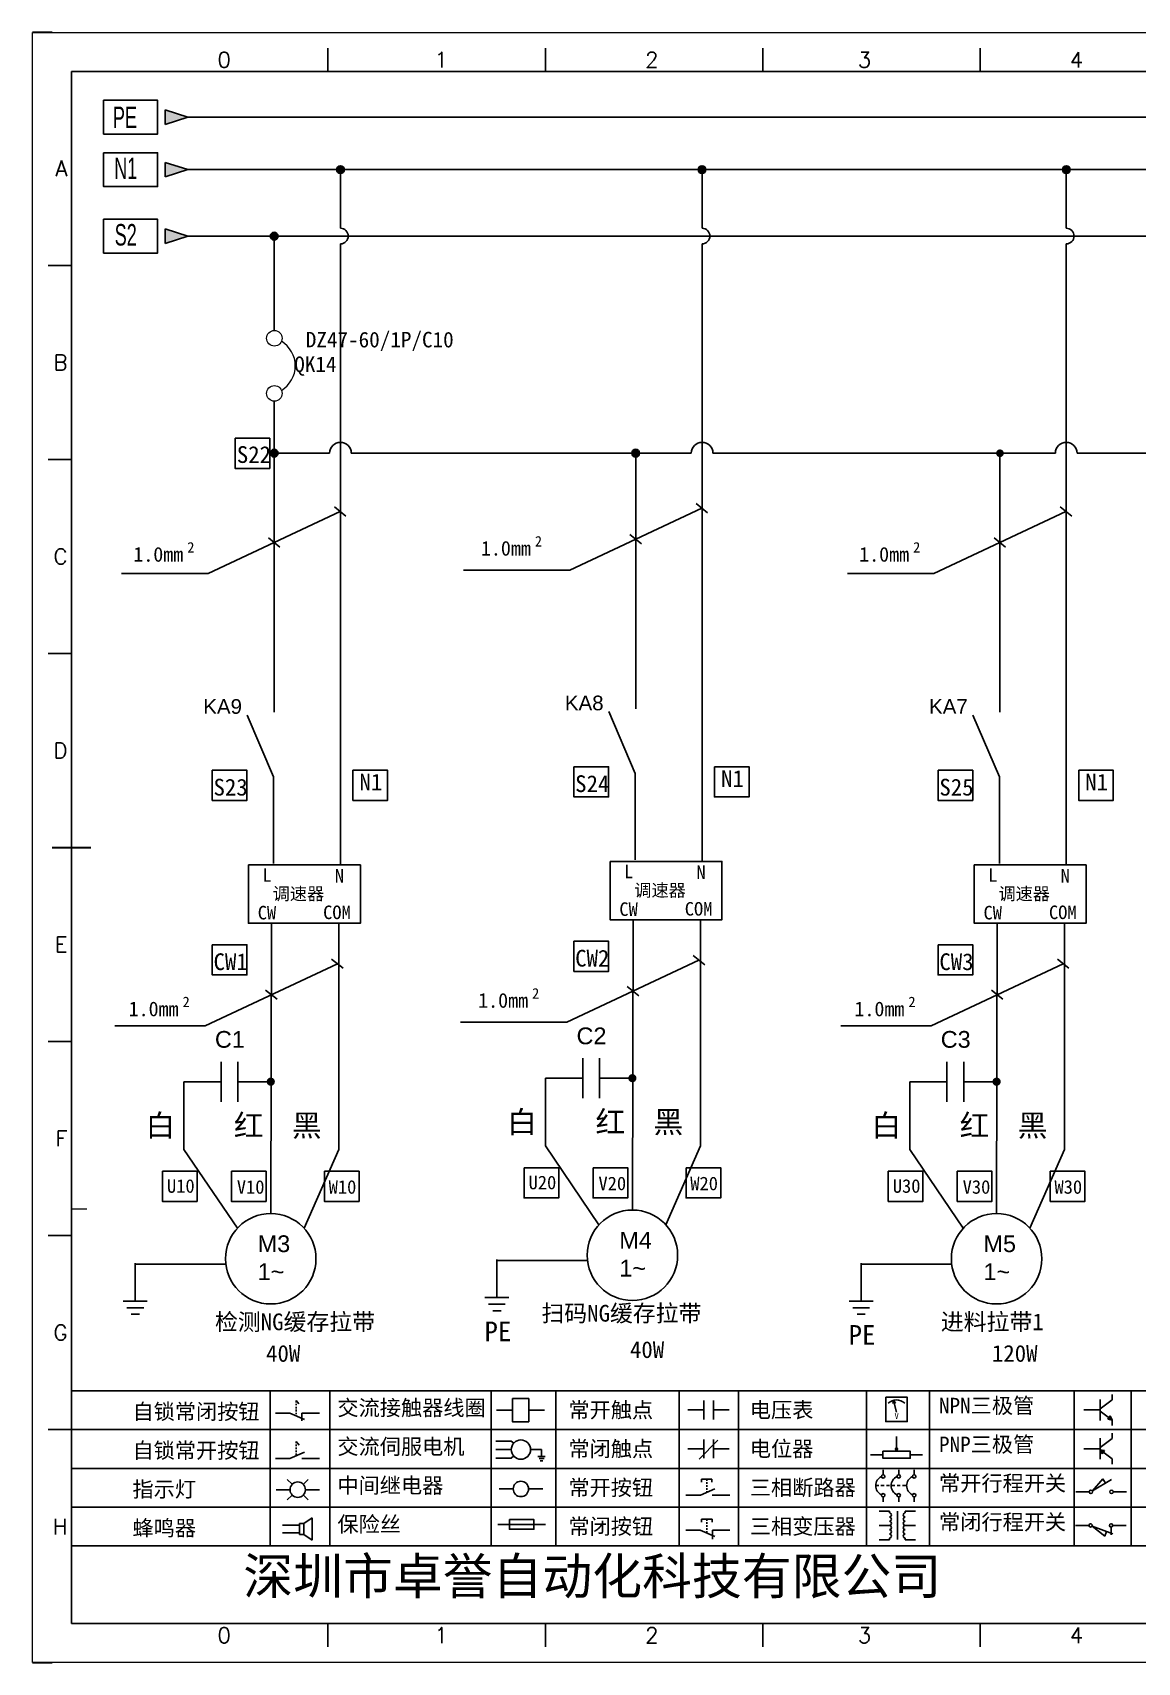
# Model space of a CAD drawing. Header units: millimetres. Extents: x -300 to 54435, y -106 to 60527.
# Drawn here: x 1204.8 to 1347.1, y 1904.7 to 2114.7 of the extents above; entities that cross this region are included whole.
import ezdxf
from ezdxf.enums import TextEntityAlignment as Align

# ---------------------------------------------------------------- set-up
doc = ezdxf.new("R2010")
doc.units = ezdxf.units.MM
for name, color, linetype in [('AE_BOR', 1, 'Continuous'), ('MISC', 2, 'Continuous'), ('主图', 7, 'Continuous')]:
    doc.layers.add(name, color=color, linetype=linetype)
doc.layers.add('元件', color=4, linetype='Continuous', lineweight=25)
doc.styles.get("Standard").update_dxf_attribs({"font": ''})
doc.styles.add('WD', font='romans.shx', dxfattribs={"width": 0.8, "bigfont": 'gbcbig.shx'})
doc.styles.add('样式 0', font='')
doc.styles.add('样式 8', font='arial.ttf', dxfattribs={"width": 0.6, "height": 2.5})
doc.styles.add('汉字', font='')
doc.styles.get('Standard').set_extended_font_data('SimSun')
doc.styles.get('样式 0').set_extended_font_data('KaiTi_GB2312')
doc.styles.get('汉字').set_extended_font_data('新宋体')

# ---------------------------------------------------------------- blocks, each defined once
blk = doc.blocks.new('*U4')
at = {"linetype": 'ByBlock'}
for p, q in [((-1909.23, -780.45), (-1909.23, -780.67)), ((-1909.23, -780.45), (-1908.92, -780.84)), ((-1909.23, -780.84), (-1909.23, -781.05)), ((-1911.92, -782.07), (-1910.06, -782.07)), ((-1910.06, -782.07), (-1908.18, -782.88)), ((-1909.23, -781.23), (-1909.23, -781.44)), ((-1909.23, -781.61), (-1909.23, -781.83)), ((-1909.23, -782), (-1909.23, -782.21)), ((-1909.23, -782.38), (-1909.23, -782.43)), ((-1908.52, -783.07), (-1908.52, -782.07)), ((-1906.25, -782.07), (-1908.52, -782.07))]:
    blk.add_line(p, q, dxfattribs=at)
blk = doc.blocks.new('*U6')
at = {"linetype": 'ByBlock'}
for p, q in [((-1908.88, -791.17), (-1909.23, -790.71)), ((-1909.23, -790.71), (-1909.23, -790.92)), ((-1909.23, -791.09), (-1909.23, -791.31)), ((-1909.23, -791.48), (-1909.23, -791.69)), ((-1911.92, -792.89), (-1910.06, -792.89)), ((-1910.06, -792.89), (-1908.18, -792.08)), ((-1909.23, -791.86), (-1909.23, -792.08)), ((-1909.23, -792.25), (-1909.23, -792.47)), ((-1906.25, -792.89), (-1908.52, -792.89))]:
    blk.add_line(p, q, dxfattribs=at)
blk = doc.blocks.new('蜂鸣器')
at = {"linetype": 'ByBlock'}
for p, q in [((-1907.17, -795.53), (-1908.25, -796.26)), ((-1907.17, -795.53), (-1907.17, -798.41)), ((-1908.8, -796.48), (-1911.01, -796.48)), ((-1908.8, -797.46), (-1911.01, -797.46)), ((-1908.25, -796.26), (-1908.8, -796.26)), ((-1908.8, -797.68), (-1908.8, -796.26)), ((-1908.25, -797.68), (-1908.8, -797.68)), ((-1908.25, -797.68), (-1908.25, -796.26)), ((-1907.17, -798.41), (-1908.25, -797.68))]:
    blk.add_line(p, q, dxfattribs=at)
blk = doc.blocks.new('指示灯')
at = {"linetype": 'ByBlock'}
for p, q in [((-1854.25, -776.92), (-1856.06, -776.92)), ((-1854.62, -775.59), (-1853.97, -776.23)), ((-1851.9, -775.59), (-1852.54, -776.23)), ((-1852.26, -776.92), (-1850.45, -776.92)), ((-1854.62, -778.25), (-1853.97, -777.61)), ((-1851.9, -778.25), (-1852.54, -777.61))]:
    blk.add_line(p, q, dxfattribs=at)
blk.add_circle((-1853.26, -776.92), 0.992, dxfattribs=at)
blk = doc.blocks.new('交流接触器线圈')
at = {"linetype": 'ByBlock'}
for p, q in [((-1880.82, -781.77), (-1882.87, -781.77)), ((-1878.72, -781.77), (-1876.67, -781.77))]:
    blk.add_line(p, q, dxfattribs=at)
blk.add_lwpolyline([(-1880.82, -780.28), (-1878.72, -780.28), (-1878.72, -783.26), (-1880.82, -783.26)], close=True, dxfattribs=at)
blk = doc.blocks.new('交流伺服电机')
at = {"linetype": 'ByBlock'}
for p, q in [((-1880.97, -785.75), (-1882.94, -785.75)), ((-1880.97, -786.85), (-1882.94, -786.85)), ((-1880.97, -785.75), (-1880.65, -786.03)), ((-1878.49, -786.85), (-1877.07, -786.85)), ((-1877.07, -786.85), (-1877.07, -787.72)), ((-1880.97, -787.94), (-1882.94, -787.94)), ((-1880.97, -787.94), (-1880.65, -787.67)), ((-1877.54, -787.72), (-1876.59, -787.72)), ((-1877.38, -788.01), (-1876.75, -788.01)), ((-1877.23, -788.29), (-1876.9, -788.29))]:
    blk.add_line(p, q, dxfattribs=at)
blk.add_circle((-1879.73, -786.85), 1.24, dxfattribs=at)
blk = doc.blocks.new('中间继电器')
at = {"linetype": 'ByBlock'}
for p, q in [((-1880.72, -791.92), (-1882.54, -791.92)), ((-1878.74, -791.92), (-1876.92, -791.92))]:
    blk.add_line(p, q, dxfattribs=at)
blk.add_circle((-1879.73, -791.92), 0.992, dxfattribs=at)
blk = doc.blocks.new('保险丝')
at = {"linetype": 'ByBlock'}
blk.add_line((-1882.72, -796.49), (-1876.55, -796.49), dxfattribs=at)
blk.add_lwpolyline([(-1881.2, -795.86), (-1878.06, -795.86), (-1878.06, -797.12), (-1881.2, -797.12)], close=True, dxfattribs=at)
blk = doc.blocks.new('常开按钮')
at = {"linetype": 'ByBlock'}
for p, q in [((-1910.06, -787.73), (-1908.18, -786.93)), ((-1909.9, -785.68), (-1908.56, -785.68)), ((-1909.9, -785.68), (-1909.9, -786.07)), ((-1909.23, -785.68), (-1909.23, -785.89)), ((-1909.23, -786.06), (-1909.23, -786.28)), ((-1909.23, -786.45), (-1909.23, -786.67)), ((-1909.23, -786.84), (-1909.23, -787.05)), ((-1909.23, -787.22), (-1909.23, -787.38)), ((-1908.56, -785.68), (-1908.56, -786.07)), ((-1911.92, -787.73), (-1910.06, -787.73)), ((-1906.25, -787.73), (-1908.52, -787.73))]:
    blk.add_line(p, q, dxfattribs=at)
blk = doc.blocks.new('常开触点')
at = {"linetype": 'ByBlock'}
for p, q in [((-1853.82, -782.99), (-1853.82, -780.56)), ((-1852.6, -782.99), (-1852.6, -780.56)), ((-1853.82, -781.77), (-1855.88, -781.77)), ((-1852.6, -781.77), (-1850.55, -781.77))]:
    blk.add_line(p, q, dxfattribs=at)
blk = doc.blocks.new('常闭触点')
at = {"linetype": 'ByBlock'}
for p, q in [((-1853.82, -786.77), (-1855.88, -786.77)), ((-1852.01, -785.66), (-1854.43, -788.1)), ((-1853.82, -787.99), (-1853.82, -785.56)), ((-1852.6, -787.99), (-1852.6, -785.56)), ((-1852.6, -786.77), (-1850.55, -786.77))]:
    blk.add_line(p, q, dxfattribs=at)
blk = doc.blocks.new('常闭按钮')
at = {"linetype": 'ByBlock'}
for p, q in [((-1854.11, -790.83), (-1852.77, -790.83)), ((-1854.11, -790.83), (-1854.11, -791.22)), ((-1853.44, -790.83), (-1853.44, -791.04)), ((-1853.44, -791.21), (-1853.44, -791.43)), ((-1853.44, -791.6), (-1853.44, -791.82)), ((-1852.77, -790.83), (-1852.77, -791.22)), ((-1856.13, -792.28), (-1854.28, -792.28)), ((-1854.28, -792.28), (-1852.4, -793.09)), ((-1853.44, -791.99), (-1853.44, -792.2)), ((-1853.44, -792.37), (-1853.44, -792.53)), ((-1850.47, -792.28), (-1852.73, -792.28)), ((-1852.73, -792.28), (-1852.73, -793.43))]:
    blk.add_line(p, q, dxfattribs=at)
blk = doc.blocks.new('电压表')
at = {"linetype": 'ByBlock'}
for p, q in [((-1814.84, -780.75), (-1814.91, -781.13)), ((-1814.6, -781.05), (-1814.91, -781.13)), ((-1814.84, -780.75), (-1814.46, -782.26)), ((-1814.84, -780.75), (-1814.6, -781.05))]:
    blk.add_line(p, q, dxfattribs=at)
blk.add_lwpolyline([(-1815.84, -780.34), (-1813.07, -780.34), (-1813.07, -783.49), (-1815.84, -783.49)], close=True, dxfattribs=at)
blk.add_arc((-1814.46, -782.26), 1.56, 46.8313, 133.1687, dxfattribs=at)
at = {"linetype": 'ByBlock', "insert": (-1814.7, -782.39), "char_height": 0.75, "width": 0.6768, "attachment_point": 1}
blk.add_mtext('V', dxfattribs=at)
blk = doc.blocks.new('电位器')
at = {"linetype": 'ByBlock'}
for p, q in [((-1814.45, -787.3), (-1814.45, -785.39)), ((-1814.45, -787.3), (-1814.62, -786.96)), ((-1814.62, -786.96), (-1814.27, -786.96)), ((-1814.45, -787.3), (-1814.27, -786.96)), ((-1816.21, -787.75), (-1817.79, -787.75)), ((-1812.68, -787.75), (-1811.1, -787.75))]:
    blk.add_line(p, q, dxfattribs=at)
blk.add_lwpolyline([(-1816.21, -787.3), (-1812.68, -787.3), (-1812.68, -788.2), (-1816.21, -788.2)], close=True, dxfattribs=at)
blk = doc.blocks.new('三相断路器')
at = {"linetype": 'ByBlock'}
for p, q in [((-1816.17, -790.33), (-1816.17, -789.7)), ((-1814.17, -790.33), (-1814.17, -789.7)), ((-1812.18, -790.33), (-1812.18, -789.7)), ((-1817.14, -791.74), (-1816.72, -791.74)), ((-1816.45, -791.74), (-1816.03, -791.74)), ((-1816.17, -793.19), (-1816.17, -793.83)), ((-1815.76, -791.74), (-1815.34, -791.74)), ((-1815.07, -791.74), (-1814.65, -791.74)), ((-1814.38, -791.74), (-1813.96, -791.74)), ((-1814.17, -793.19), (-1814.17, -793.83)), ((-1813.69, -791.74), (-1813.27, -791.74)), ((-1812.18, -793.19), (-1812.18, -793.83))]:
    blk.add_line(p, q, dxfattribs=at)
for centre in [(-1816.17, -790.55), (-1814.17, -790.55), (-1812.18, -790.55), (-1816.17, -792.98), (-1814.17, -792.98), (-1812.18, -792.98)]:
    blk.add_circle(centre, 0.219, dxfattribs=at)
for centre in [(-1815.81, -791.74), (-1813.82, -791.74), (-1811.83, -791.74)]:
    blk.add_arc(centre, 1.32, 115.5791, 244.4209, dxfattribs=at)
blk = doc.blocks.new('三相变压器')
at = {"linetype": 'ByBlock'}
for p, q in [((-1816.69, -795.03), (-1815.37, -795.03)), ((-1815.37, -795.03), (-1815.37, -795.24)), ((-1814.34, -798.7), (-1814.34, -795.04)), ((-1812, -795.03), (-1813.32, -795.03)), ((-1813.32, -795.03), (-1813.32, -795.24)), ((-1816.69, -796.87), (-1815.37, -796.87)), ((-1812, -796.87), (-1813.32, -796.87)), ((-1816.69, -798.71), (-1815.37, -798.71)), ((-1815.37, -798.71), (-1815.37, -798.5)), ((-1813.32, -798.71), (-1813.32, -798.5)), ((-1812, -798.71), (-1813.32, -798.71))]:
    blk.add_line(p, q, dxfattribs=at)
for centre, start, end in [((-1815.37, -795.51), 270, 90), ((-1815.37, -796.06), 270, 90), ((-1813.32, -795.51), 90, 270), ((-1813.32, -796.06), 90, 270), ((-1815.37, -796.6), 270, 90), ((-1815.37, -797.14), 270, 90), ((-1815.37, -797.68), 270, 90), ((-1815.37, -798.23), 270, 90), ((-1813.32, -796.6), 90, 270), ((-1813.32, -797.14), 90, 270), ((-1813.32, -797.68), 90, 270), ((-1813.32, -798.23), 90, 270)]:
    blk.add_arc(centre, 0.271, start, end, dxfattribs=at)
blk = doc.blocks.new('NPN三极管')
at = {"linetype": 'ByBlock'}
for p, q in [((-1785.73, -780.61), (-1785.73, -783.32)), ((-1785.73, -781.82), (-1784.15, -780.66)), ((-1784.15, -780.66), (-1784.15, -779.98)), ((-1785.73, -781.97), (-1787.81, -781.97)), ((-1785.73, -782.11), (-1784.15, -783.27)), ((-1784.41, -782.73), (-1784.74, -783.18)), ((-1784.15, -783.27), (-1784.74, -783.18)), ((-1784.15, -783.27), (-1784.41, -782.73)), ((-1784.15, -783.27), (-1784.15, -783.96))]:
    blk.add_line(p, q, dxfattribs=at)
blk = doc.blocks.new('PNP三极管')
at = {"linetype": 'ByBlock'}
for p, q in [((-1784.9, -785.38), (-1784.9, -788.09)), ((-1783.32, -785.43), (-1783.32, -784.75)), ((-1784.9, -786.74), (-1786.98, -786.74)), ((-1784.9, -786.59), (-1783.32, -785.43)), ((-1784.9, -786.88), (-1783.32, -788.04)), ((-1784.9, -786.88), (-1784.31, -786.97)), ((-1784.9, -786.88), (-1784.64, -787.42)), ((-1784.31, -786.97), (-1784.64, -787.42)), ((-1783.32, -788.04), (-1783.32, -788.73))]:
    blk.add_line(p, q, dxfattribs=at)
blk = doc.blocks.new('常开行程开关')
at = {"linetype": 'ByBlock'}
for p, q in [((-1785.89, -792.17), (-1784.52, -790.62)), ((-1785.89, -792.17), (-1783.43, -790.72)), ((-1784.52, -790.62), (-1784.19, -791.17)), ((-1786.29, -792.3), (-1788.01, -792.3)), ((-1781.48, -792.3), (-1783.21, -792.3))]:
    blk.add_line(p, q, dxfattribs=at)
for centre in [(-1786.07, -792.3), (-1783.42, -792.3)]:
    blk.add_circle(centre, 0.219, dxfattribs=at)
blk = doc.blocks.new('常闭行程开关')
at = {"linetype": 'ByBlock'}
for p, q in [((-1786.34, -796.62), (-1788.07, -796.62)), ((-1785.93, -796.72), (-1783.25, -797.7)), ((-1785.93, -796.72), (-1784.3, -798)), ((-1784.3, -798), (-1784.08, -797.4)), ((-1783.48, -796.84), (-1783.48, -797.85)), ((-1781.54, -796.62), (-1783.26, -796.62))]:
    blk.add_line(p, q, dxfattribs=at)
for centre in [(-1786.12, -796.62), (-1783.48, -796.62)]:
    blk.add_circle(centre, 0.219, dxfattribs=at)

msp = doc.modelspace()

# ---------------------------------------------------------------- hatches: boundary and pattern name
for points in [[(1224.804, 2097.017), (1221.885, 2097.953), (1221.885, 2096.082)], [(1224.804, 2088.452), (1221.885, 2089.387), (1221.885, 2087.516)]]:
    msp.add_hatch(color=7).paths.add_polyline_path(points)
at = {"lineweight": -2}
h = msp.add_hatch(color=7, dxfattribs=at)
edge = h.paths.add_edge_path()
edge.add_arc((1244.439, 2097.021), 0.5, 0, 360)
h = msp.add_hatch(color=7, dxfattribs=at)
edge = h.paths.add_edge_path()
edge.add_arc((1291.012, 2097.021), 0.5, 0, 360)
h = msp.add_hatch(color=7, dxfattribs=at)
edge = h.paths.add_edge_path()
edge.add_arc((1337.915, 2097.021), 0.5, 0, 360)
h = msp.add_hatch(color=7, dxfattribs=at)
edge = h.paths.add_edge_path()
edge.add_arc((1235.902, 2088.456), 0.5, 0, 360)
h = msp.add_hatch(color=7, dxfattribs=at)
edge = h.paths.add_edge_path()
edge.add_arc((1235.897, 2060.486), 0.5, 0, 360)
h = msp.add_hatch(color=7, dxfattribs=at)
edge = h.paths.add_edge_path()
edge.add_arc((1282.47, 2060.486), 0.5, 0, 360)
h = msp.add_hatch(color=7, dxfattribs=at)
edge = h.paths.add_edge_path()
edge.add_arc((1329.373, 2060.477), 0.5, 0, 360)
at = {"layer": 'MISC'}
msp.add_hatch(color=7, dxfattribs=at).paths.add_polyline_path([(1224.804, 2103.782), (1221.885, 2104.717), (1221.885, 2102.847)])

# ---------------------------------------------------------------- linework, layer by layer
at = {"color": 7}
for p, q in [((1496.798, 2109.676), (1209.798, 2109.676)), ((1209.798, 2109.676), (1209.798, 1909.676)), ((1224.804, 2097.017), (1221.885, 2097.953)), ((1221.885, 2097.953), (1221.885, 2096.082)), ((1224.804, 2097.017), (1221.885, 2096.082)), ((1474.546, 2097.021), (1224.804, 2097.017)), ((1224.804, 2088.452), (1221.885, 2089.387)), ((1221.885, 2089.387), (1221.885, 2087.516)), ((1224.804, 2088.452), (1221.885, 2087.516)), ((1224.804, 2088.452), (1474.546, 2088.456)), ((1235.902, 2088.456), (1235.9, 2076.293)), ((1235.898, 2067.185), (1235.895, 2049.263)), ((1235.897, 2060.486), (1243.044, 2060.486)), ((1282.47, 2060.486), (1282.467, 2049.714)), ((1329.373, 2060.486), (1329.371, 2049.263)), ((1214.828, 1909.676), (1494.328, 1909.676)), ((1335.594, 1909.676), (1395.544, 1909.676))]:
    msp.add_line(p, q, dxfattribs=at)
at = {"color": 7, "linetype": 'ByBlock', "lineweight": -2}
for p, q in [((1244.439, 2097.021), (1244.439, 2089.456)), ((1291.012, 2097.021), (1291.012, 2089.456)), ((1337.915, 2097.021), (1337.915, 2089.456)), ((1244.439, 2087.456), (1244.439, 2007.42)), ((1291.012, 2087.456), (1291.012, 2007.871)), ((1337.915, 2087.456), (1337.915, 2007.42)), ((1244.228, 1999.909), (1244.228, 1970.784)), ((1290.801, 2000.359), (1290.801, 1971.234)), ((1337.705, 1999.909), (1337.705, 1970.784))]:
    msp.add_line(p, q, dxfattribs=at)
for p, q in [((1245.833, 2060.486), (1289.617, 2060.486)), ((1292.406, 2060.486), (1336.521, 2060.486)), ((1339.309, 2060.486), (1379.467, 2060.486))]:
    msp.add_line(p, q)
at = {"color": 7, "lineweight": -2}
for p, q in [((1282.467, 2049.714), (1282.466, 2027.556)), ((1235.895, 2049.263), (1235.893, 2027.106)), ((1329.371, 2049.263), (1329.369, 2027.106)), ((1235.835, 2018.81), (1235.835, 2007.631)), ((1282.407, 2019.261), (1282.407, 2008.082)), ((1329.311, 2018.81), (1329.311, 2007.631)), ((1235.55, 1999.909), (1235.466, 1962.511)), ((1282.123, 2000.359), (1282.039, 1962.962)), ((1329.026, 1999.909), (1328.943, 1962.511)), ((1218.017, 1956.121), (1218.017, 1951.233)), ((1218.035, 1956.009), (1229.736, 1956.009)), ((1264.59, 1956.572), (1264.59, 1951.684)), ((1264.608, 1956.46), (1276.309, 1956.46)), ((1311.493, 1956.121), (1311.493, 1951.233)), ((1311.511, 1956.009), (1323.213, 1956.009)), ((1235.377, 1939.676), (1235.377, 1919.676)), ((1243.054, 1939.676), (1243.054, 1919.676)), ((1263.843, 1939.676), (1263.843, 1919.676)), ((1272.197, 1939.676), (1272.197, 1919.676)), ((1288.052, 1939.676), (1288.052, 1919.676)), ((1295.7, 1939.676), (1295.7, 1919.676)), ((1312.193, 1939.676), (1312.193, 1919.676)), ((1320.294, 1939.676), (1320.294, 1919.676)), ((1338.914, 1939.676), (1338.914, 1919.676)), ((1346.273, 1939.676), (1346.273, 1919.676))]:
    msp.add_line(p, q, dxfattribs=at)
at = {"color": 7, "lineweight": 9, "ltscale": 0.1}
for p, q in [((1209.798, 1963.105), (1211.797, 1963.105)), ((1306.133, 1909.676), (1335.594, 1909.676)), ((1334.237, 1909.676), (1334.237, 1909.676)), ((1334.237, 1909.676), (1334.237, 1909.676)), ((1334.237, 1909.676), (1334.237, 1909.676)), ((1334.237, 1909.676), (1334.237, 1909.676))]:
    msp.add_line(p, q, dxfattribs=at)
at = {"color": 7, "linetype": 'ByBlock'}
for p, q in [((1496.798, 1939.676), (1209.798, 1939.676)), ((1496.798, 1934.676), (1209.798, 1934.676)), ((1496.798, 1929.676), (1209.798, 1929.676)), ((1496.798, 1924.676), (1209.798, 1924.676)), ((1496.798, 1919.676), (1209.798, 1919.676))]:
    msp.add_line(p, q, dxfattribs=at)
at = {"color": 7, "ltscale": 2}
msp.add_line((1306.133, 1909.676), (1209.798, 1909.676), dxfattribs=at)
at = {"color": 7, "lineweight": -3}
for points in [[(1213.938, 2105.962), (1220.879, 2105.962), (1220.879, 2101.61), (1213.938, 2101.61)], [(1213.938, 2099.194), (1220.879, 2099.194), (1220.879, 2094.841), (1213.938, 2094.841)], [(1213.938, 2090.628), (1220.879, 2090.628), (1220.879, 2086.275), (1213.938, 2086.275)]]:
    msp.add_lwpolyline(points, close=True, dxfattribs=at)
at = {"color": 7, "ltscale": 2}
for points in [[(1230.875, 2062.401), (1235.338, 2062.401), (1235.338, 2058.515), (1230.875, 2058.515)], [(1227.936, 2019.637), (1232.4, 2019.637), (1232.4, 2015.751), (1227.936, 2015.751)], [(1246.039, 2019.637), (1250.502, 2019.637), (1250.502, 2015.751), (1246.039, 2015.751)], [(1274.509, 2020.088), (1278.973, 2020.088), (1278.973, 2016.202), (1274.509, 2016.202)], [(1292.611, 2020.088), (1297.075, 2020.088), (1297.075, 2016.202), (1292.611, 2016.202)], [(1321.412, 2019.637), (1325.876, 2019.637), (1325.876, 2015.751), (1321.412, 2015.751)], [(1339.515, 2019.637), (1343.978, 2019.637), (1343.978, 2015.751), (1339.515, 2015.751)], [(1227.936, 1997.149), (1232.4, 1997.149), (1232.4, 1993.263), (1227.936, 1993.263)], [(1274.509, 1997.6), (1278.973, 1997.6), (1278.973, 1993.713), (1274.509, 1993.713)], [(1321.412, 1997.149), (1325.876, 1997.149), (1325.876, 1993.263), (1321.412, 1993.263)], [(1221.515, 1967.971), (1225.978, 1967.971), (1225.978, 1964.085), (1221.515, 1964.085)], [(1230.402, 1967.971), (1234.866, 1967.971), (1234.866, 1964.085), (1230.402, 1964.085)], [(1242.385, 1967.971), (1246.848, 1967.971), (1246.848, 1964.085), (1242.385, 1964.085)], [(1268.087, 1968.422), (1272.551, 1968.422), (1272.551, 1964.536), (1268.087, 1964.536)], [(1276.975, 1968.422), (1281.439, 1968.422), (1281.439, 1964.536), (1276.975, 1964.536)], [(1288.958, 1968.422), (1293.421, 1968.422), (1293.421, 1964.536), (1288.958, 1964.536)], [(1314.991, 1967.971), (1319.454, 1967.971), (1319.454, 1964.085), (1314.991, 1964.085)], [(1323.878, 1967.971), (1328.342, 1967.971), (1328.342, 1964.085), (1323.878, 1964.085)], [(1335.861, 1967.971), (1340.324, 1967.971), (1340.324, 1964.085), (1335.861, 1964.085)]]:
    msp.add_lwpolyline(points, close=True, dxfattribs=at)
at = {"color": 7, "lineweight": -2}
for points in [[(1279.161, 2007.873), (1279.161, 2000.359), (1293.574, 2000.359), (1293.574, 2007.873)], [(1232.588, 2007.423), (1232.588, 1999.909), (1247.001, 1999.909), (1247.001, 2007.423)], [(1326.065, 2007.423), (1326.065, 1999.909), (1340.477, 1999.909), (1340.477, 2007.423)]]:
    msp.add_lwpolyline(points, close=True, dxfattribs=at)
at = {"color": 7, "const_width": 0.526}
for points in [[(1282.302, 1979.954, -1), (1281.776, 1979.954, -1)], [(1235.73, 1979.503, -1), (1235.203, 1979.503, -1)], [(1329.206, 1979.503, -1), (1328.679, 1979.503, -1)]]:
    msp.add_lwpolyline(points, format="xyb", close=True, dxfattribs=at)
at = {"color": 7, "lineweight": -2}
for centre in [(1244.439, 2097.018), (1291.012, 2097.021), (1337.915, 2097.021), (1235.902, 2088.452), (1235.897, 2060.486), (1282.47, 2060.486)]:
    msp.add_circle(centre, 0.5, dxfattribs=at)
at = {"color": 7, "lineweight": 0}
for centre in [(1235.928, 2075.294), (1235.928, 2068.185)]:
    msp.add_circle(centre, 1, dxfattribs=at)
at = {"color": 7}
for centre in [(1235.466, 1956.686), (1282.039, 1957.137), (1328.943, 1956.686)]:
    msp.add_circle(centre, 5.825, dxfattribs=at)
at = {"color": 7, "lineweight": -2}
for centre in [(1244.439, 2088.456), (1291.012, 2088.456), (1337.915, 2088.456)]:
    msp.add_arc(centre, 1, 270, 90, dxfattribs=at)
at = {"color": 7, "lineweight": 0}
msp.add_arc((1234.935, 2071.739), 3.691, 301.18201, 58.81799, dxfattribs=at)
at = {"color": 7, "ltscale": 2}
for centre in [(1244.439, 2060.486), (1291.012, 2060.486), (1337.915, 2060.486)]:
    msp.add_arc(centre, 1.394, 0, 180, dxfattribs=at)
at = {"layer": 'AE_BOR', "color": 7, "lineweight": 30}
for p, q in [((1207.328, 2114.676), (1204.794, 2114.676)), ((1207.298, 2009.676), (1212.298, 2009.676)), ((1204.794, 1904.676), (1207.328, 1904.676))]:
    msp.add_line(p, q, dxfattribs=at)
at = {"layer": 'AE_BOR', "color": 7, "lineweight": 15}
for p, q in [((1204.794, 2114.676), (1501.794, 2114.676)), ((1204.794, 1904.676), (1204.794, 2114.676)), ((1501.794, 1904.676), (1204.794, 1904.676))]:
    msp.add_line(p, q, dxfattribs=at)
at = {"layer": 'AE_BOR', "color": 7}
for p, q in [((1242.828, 2109.676), (1242.828, 2112.676)), ((1270.828, 2109.676), (1270.828, 2112.676)), ((1298.828, 2109.676), (1298.828, 2112.676)), ((1326.828, 2109.676), (1326.828, 2112.676)), ((1209.798, 2084.676), (1206.798, 2084.676)), ((1209.798, 2059.676), (1206.798, 2059.676)), ((1209.798, 2034.676), (1206.798, 2034.676)), ((1209.798, 1984.676), (1206.798, 1984.676)), ((1209.798, 1959.676), (1206.798, 1959.676)), ((1209.798, 1934.676), (1206.798, 1934.676)), ((1242.828, 1909.676), (1242.828, 1906.676)), ((1270.828, 1909.676), (1270.828, 1906.676)), ((1298.828, 1909.676), (1298.828, 1906.676)), ((1326.828, 1909.676), (1326.828, 1906.676))]:
    msp.add_line(p, q, dxfattribs=at)
at = {"layer": 'MISC', "color": 7}
for p, q in [((1224.804, 2103.782), (1221.885, 2104.717)), ((1221.885, 2104.717), (1221.885, 2102.847)), ((1224.804, 2103.782), (1221.885, 2102.847)), ((1224.804, 2103.782), (1474.546, 2103.786))]:
    msp.add_line(p, q, dxfattribs=at)
at = {"layer": '主图', "color": 7, "linetype": 'ByBlock'}
for p, q in [((1290.231, 2054.005), (1291.708, 2052.815)), ((1227.39, 2044.965), (1244.397, 2052.959)), ((1243.658, 2053.554), (1245.136, 2052.364)), ((1273.963, 2045.416), (1290.97, 2053.41)), ((1320.867, 2044.965), (1337.873, 2052.959)), ((1337.134, 2053.554), (1338.612, 2052.364)), ((1281.728, 2050.008), (1283.205, 2048.818)), ((1235.155, 2049.557), (1236.632, 2048.367)), ((1328.631, 2049.557), (1330.109, 2048.367)), ((1273.963, 2045.416), (1260.277, 2045.416)), ((1227.39, 2044.965), (1216.263, 2044.965)), ((1320.867, 2044.965), (1309.739, 2044.965)), ((1243.301, 1995.302), (1244.779, 1994.112)), ((1273.607, 1987.164), (1290.613, 1995.158)), ((1289.874, 1995.753), (1291.352, 1994.563)), ((1336.778, 1995.302), (1338.255, 1994.112)), ((1227.034, 1986.713), (1244.04, 1994.707)), ((1320.51, 1986.713), (1337.516, 1994.707)), ((1234.798, 1991.305), (1236.276, 1990.115)), ((1281.371, 1991.756), (1282.849, 1990.566)), ((1328.274, 1991.305), (1329.752, 1990.115)), ((1227.034, 1986.713), (1215.387, 1986.713)), ((1273.607, 1987.164), (1259.921, 1987.164)), ((1320.51, 1986.713), (1308.864, 1986.713))]:
    msp.add_line(p, q, dxfattribs=at)
at = {"layer": '主图', "color": 7}
for p, q in [((1235.836, 2018.774), (1232.428, 2026.747)), ((1282.409, 2019.224), (1279.001, 2027.198)), ((1329.313, 2018.774), (1325.904, 2026.747)), ((1275.639, 1977.374), (1275.639, 1982.513)), ((1277.813, 1977.374), (1277.813, 1982.513)), ((1229.067, 1976.924), (1229.067, 1982.063)), ((1231.24, 1976.924), (1231.24, 1982.063)), ((1322.543, 1976.924), (1322.543, 1982.063)), ((1324.717, 1976.924), (1324.717, 1982.063)), ((1224.286, 1979.493), (1229.067, 1979.493)), ((1224.286, 1979.493), (1224.286, 1970.784)), ((1231.24, 1979.493), (1235.466, 1979.493)), ((1270.859, 1979.944), (1275.639, 1979.944)), ((1270.859, 1979.944), (1270.859, 1971.234)), ((1277.813, 1979.944), (1282.039, 1979.944)), ((1317.763, 1979.493), (1317.763, 1970.784)), ((1317.763, 1979.493), (1322.543, 1979.493)), ((1324.717, 1979.493), (1328.943, 1979.493)), ((1224.286, 1970.784), (1231.165, 1960.614)), ((1244.228, 1970.784), (1239.768, 1960.614)), ((1270.859, 1971.234), (1277.737, 1961.064)), ((1290.801, 1971.234), (1286.341, 1961.064)), ((1317.763, 1970.784), (1324.641, 1960.614)), ((1337.705, 1970.784), (1333.244, 1960.614))]:
    msp.add_line(p, q, dxfattribs=at)
at = {"layer": '元件', "color": 7}
for p, q in [((1219.566, 1951.233), (1216.468, 1951.233)), ((1266.139, 1951.684), (1263.041, 1951.684)), ((1313.042, 1951.233), (1309.944, 1951.233)), ((1219.101, 1950.382), (1216.933, 1950.382)), ((1218.545, 1949.53), (1217.49, 1949.53)), ((1265.674, 1950.832), (1263.506, 1950.832)), ((1265.118, 1949.981), (1264.063, 1949.981)), ((1312.577, 1950.382), (1310.41, 1950.382)), ((1312.021, 1949.53), (1310.966, 1949.53))]:
    msp.add_line(p, q, dxfattribs=at)

# ---------------------------------------------------------------- block references
at = {"color": 7, "linetype": 'ByBlock'}
for name, p in [('*U4', (3147.986, 2718.853)), ('交流接触器线圈', (3147.41, 2718.945)), ('常开触点', (3145.065, 2718.974)), ('电压表', (3130.504, 2719.192)), ('NPN三极管', (3127.991, 2719.179)), ('PNP三极管', (3127.166, 2718.95)), ('*U6', (3147.986, 2723.853)), ('交流伺服电机', (3147.41, 2718.945)), ('常闭触点', (3145.065, 2718.974)), ('电位器', (3130.504, 2719.192)), ('指示灯', (3092.2, 2703.853)), ('中间继电器', (3147.41, 2718.945)), ('常开按钮', (3200.85, 2713.974)), ('三相断路器', (3130.504, 2719.192)), ('常开行程开关', (3127.166, 2718.95)), ('三相变压器', (3130.504, 2719.192)), ('蜂鸣器', (3147.986, 2718.853)), ('保险丝', (3147.41, 2718.945)), ('常闭按钮', (3145.065, 2713.974)), ('常闭行程开关', (3127.166, 2718.95))]:
    msp.add_blockref(name, p, dxfattribs=at)

# ---------------------------------------------------------------- texts
at = {"color": 7, "style": '汉字'}
msp.add_text('QK14', height=2, dxfattribs=at).set_placement((1241.208, 2071.949), align=Align.MIDDLE_CENTER)
at = {"color": 7}
for p in [(1217.767, 2046.506), (1262.532, 2047.285), (1311.243, 2046.506), (1262.175, 1989.033), (1217.161, 1987.934), (1310.637, 1987.934)]:
    msp.add_text('1.0mm', height=1.89, dxfattribs=at).set_placement(p)
at = {"color": 7, "char_height": 2.772, "width": 4.96666, "attachment_point": 1, "style": '样式 8'}
for s, insert in [('N1', (1215.302, 2098.572)), ('S2', (1215.365, 2090.009))]:
    msp.add_mtext(s, dxfattribs=dict(at, insert=insert))
at = {"color": 7, "lineweight": -2, "attachment_point": 1}
for s, insert, char_height, width in [('{\\C256;S22}', (1231.096, 2061.388), 2.16, 6.57903), ('S23', (1228.095, 2018.528), 2.16, 6.57903), ('N1', (1246.887, 2019.186), 2.16, 6.57903), ('S24', (1274.668, 2018.979), 2.16, 6.57903), ('N1', (1293.46, 2019.636), 2.16, 6.57903), ('S25', (1321.571, 2018.528), 2.16, 6.57903), ('N1', (1340.364, 2019.186), 2.16, 6.57903), ('{调速器}', (1235.712, 2004.533), 1.62, 7.06375), ('{调速器}', (1282.285, 2004.984), 1.62, 7.06375), ('{调速器}', (1329.188, 2004.533), 1.62, 7.06375), ('CW1', (1228.095, 1996.04), 2.16, 6.57903), ('CW2', (1274.668, 1996.491), 2.16, 6.57903), ('CW3', (1321.571, 1996.04), 2.16, 6.57903), ('扫码NG缓存拉带', (1270.321, 1950.748), 2.16, 24.24945), ('检测NG缓存拉带', (1228.283, 1949.638), 2.16, 24.24945), ('进料拉带1', (1321.76, 1949.638), 2.16, 24.24945), ('{PE}', (1262.987, 1948.597), 2.5415, 5.69717), ('{PE}', (1309.89, 1948.147), 2.5415, 5.69717), ('40W', (1234.861, 1945.571), 2.16, 4.73578), ('40W', (1281.725, 1946.059), 2.16, 4.73578), ('120W', (1328.338, 1945.571), 2.16, 4.73578), ('深圳市卓誉自动化科技有限公司', (1231.931, 1918.148), 4.70644, 96.11383)]:
    msp.add_mtext(s, dxfattribs=dict(at, insert=insert, char_height=char_height, width=width))
at = {"color": 7, "attachment_point": 1}
for s, insert, char_height, width in [('2', (1269.483, 2049.809), 1.35, 2.39904), ('2', (1224.718, 2049.03), 1.35, 2.39904), ('2', (1318.195, 2049.03), 1.35, 2.39904), ('{\\fArial|b0|i0|c0|p32;K\\fArial|b0|i0|c238|p32;A\\fArial|b0|i0|c0|p32;9}', (1226.769, 2028.794), 1.89, 3.40278), ('{\\fArial|b0|i0|c0|p32;K\\fArial|b0|i0|c238|p32;A\\fArial|b0|i0|c0|p32;8}', (1273.342, 2029.245), 1.89, 3.40278), ('{\\fArial|b0|i0|c0|p32;K\\fArial|b0|i0|c238|p32;A\\fArial|b0|i0|c0|p32;7}', (1320.245, 2028.794), 1.89, 3.40278), ('2', (1269.127, 1991.557), 1.35, 2.39904), ('2', (1224.112, 1990.458), 1.35, 2.39904), ('2', (1317.588, 1990.458), 1.35, 2.39904), ('{\\fArial|b0|i0|c0|p32;C1}', (1228.273, 1986.033), 2.15991, 3.40278), ('{\\fArial|b0|i0|c0|p32;C\\fArial|b0|i0|c238|p32;2}', (1274.845, 1986.484), 2.15991, 3.40278), ('{\\fArial|b0|i0|c0|p32;C3}', (1321.749, 1986.033), 2.15991, 3.40278), ('白', (1265.913, 1975.716), 2.808, 3.40278), ('红', (1277.284, 1975.716), 2.808, 3.40278), ('白', (1219.34, 1975.265), 2.808, 3.40278), ('红', (1230.711, 1975.265), 2.808, 3.40278), ('黑', (1238.185, 1975.265), 2.808, 3.40278), ('黑', (1284.758, 1975.716), 2.808, 3.40278), ('白', (1312.817, 1975.265), 2.808, 3.40278), ('红', (1324.187, 1975.265), 2.808, 3.40278), ('黑', (1331.662, 1975.265), 2.808, 3.40278), ('{\\fArial|b0|i0|c0|p32;M3\\P1~}', (1233.778, 1959.701), 2.15991, 7.74271), ('{\\fArial|b0|i0|c0|p32;M4\\P1~}', (1280.351, 1960.152), 2.15991, 7.74271), ('{\\fArial|b0|i0|c0|p32;M5\\P1~}', (1327.254, 1959.701), 2.15991, 7.74271)]:
    msp.add_mtext(s, dxfattribs=dict(at, insert=insert, char_height=char_height, width=width))
at = {"color": 7, "char_height": 2, "attachment_point": 1, "style": '汉字'}
for s, insert in [('{\\fKaiTi_GB2312|b0|i0|c134|p49;交流接触器线圈}', (1244.048, 1938.485)), ('{\\fKaiTi_GB2312|b0|i0|c134|p49;常开触点}', (1273.801, 1938.198)), ('{\\fKaiTi_GB2312|b0|i0|c134|p49;电压表}', (1297.161, 1938.207)), ('{\\fKaiTi_GB2312|b0|i0|c134|p49;NPN三极管}', (1321.527, 1938.769)), ('{\\fKaiTi_GB2312|b0|i0|c134|p49;自锁常闭按钮}', (1217.654, 1937.991)), ('{\\fKaiTi_GB2312|b0|i0|c134|p49;自锁常开按钮}', (1217.654, 1932.991)), ('{\\fKaiTi_GB2312|b0|i0|c134|p49;交流伺服电机}', (1244.048, 1933.485)), ('{\\fKaiTi_GB2312|b0|i0|c134|p49;常闭触点}', (1273.801, 1933.198)), ('{\\fKaiTi_GB2312|b0|i0|c134|p49;电位器}', (1297.161, 1933.207)), ('{\\fKaiTi_GB2312|b0|i0|c134|p49;PNP三极管}', (1321.527, 1933.769)), ('{\\fKaiTi_GB2312|b0|i0|c134|p49;指示灯}', (1217.654, 1927.991)), ('{\\fKaiTi_GB2312|b0|i0|c134|p49;中间继电器}', (1244.048, 1928.485)), ('{\\fKaiTi_GB2312|b0|i0|c134|p49;常开按钮}', (1273.801, 1928.198)), ('{\\fKaiTi_GB2312|b0|i0|c134|p49;三相断路器}', (1297.161, 1928.207)), ('{\\fKaiTi_GB2312|b0|i0|c134|p49;常开行程开关}', (1321.527, 1928.769)), ('{\\fKaiTi_GB2312|b0|i0|c134|p49;保险丝}', (1244.048, 1923.485)), ('{\\fKaiTi_GB2312|b0|i0|c134|p49;常闭行程开关}', (1321.527, 1923.769)), ('{\\fKaiTi_GB2312|b0|i0|c134|p49;蜂鸣器}', (1217.654, 1922.991)), ('{\\fKaiTi_GB2312|b0|i0|c134|p49;常闭按钮}', (1273.801, 1923.198)), ('{\\fKaiTi_GB2312|b0|i0|c134|p49;三相变压器}', (1297.161, 1923.207))]:
    msp.add_mtext(s, dxfattribs=dict(at, insert=insert))
at = {"layer": 'AE_BOR', "color": 7, "style": 'WD'}
for s, p in [('0', (1229.464, 2110.176)), ('1', (1257.39, 2110.176)), ('2', (1284.54, 2110.176)), ('3', (1311.939, 2110.176)), ('4', (1339.24, 2110.176)), ('0', (1229.464, 1907.176)), ('1', (1257.39, 1907.176)), ('2', (1284.54, 1907.176)), ('3', (1311.939, 1907.176)), ('4', (1339.24, 1907.176))]:
    msp.add_text(s, height=2, dxfattribs=at).set_placement(p, align=Align.CENTER)
for s, p in [('A', (1209.298, 2097.176)), ('B', (1209.298, 2072.176)), ('C', (1209.298, 2047.176)), ('D', (1209.298, 2022.176)), ('E', (1209.298, 1997.176)), ('F', (1209.298, 1972.176)), ('G', (1209.298, 1947.176)), ('H', (1209.298, 1922.176))]:
    msp.add_text(s, height=2, dxfattribs=at).set_placement(p, align=Align.MIDDLE_RIGHT)
at = {"layer": 'MISC', "color": 7, "attachment_point": 1}
for s, insert, char_height, width, style in [('PE', (1215.138, 2105.137), 2.772, 4.96666, '样式 8'), ('{\\fSimSun|b0|i0|c134|p2;DZ47-60/1P/C10}', (1239.977, 2076.117), 2, 9.98661, '样式 0')]:
    msp.add_mtext(s, dxfattribs=dict(at, insert=insert, char_height=char_height, width=width, style=style))
at = {"layer": '元件', "color": 7}
for s, height, p in [('L', 1.746, (1234.388, 2005.262)), ('N', 1.746, (1243.713, 2005.162)), ('L', 1.746, (1280.961, 2005.713)), ('N', 1.746, (1290.286, 2005.612)), ('L', 1.746, (1327.865, 2005.262)), ('N', 1.746, (1337.189, 2005.162)), ('CW', 1.7464, (1233.785, 2000.41)), ('COM', 1.7464, (1242.211, 2000.45)), ('CW', 1.7464, (1280.358, 2000.861)), ('COM', 1.7464, (1288.784, 2000.901)), ('CW', 1.7464, (1327.261, 2000.41)), ('COM', 1.7464, (1335.687, 2000.45)), ('U10', 1.7464, (1222.099, 1965.189)), ('V10', 1.7464, (1231.095, 1965.066)), ('W10', 1.7464, (1242.921, 1965.066)), ('U20', 1.7464, (1268.672, 1965.64)), ('V20', 1.7464, (1277.668, 1965.517)), ('W20', 1.7464, (1289.493, 1965.517)), ('U30', 1.7464, (1315.575, 1965.189)), ('V30', 1.7464, (1324.571, 1965.066)), ('W30', 1.7464, (1336.397, 1965.066))]:
    msp.add_text(s, height=height, dxfattribs=at).set_placement(p)

doc.saveas('drawing.dxf')
